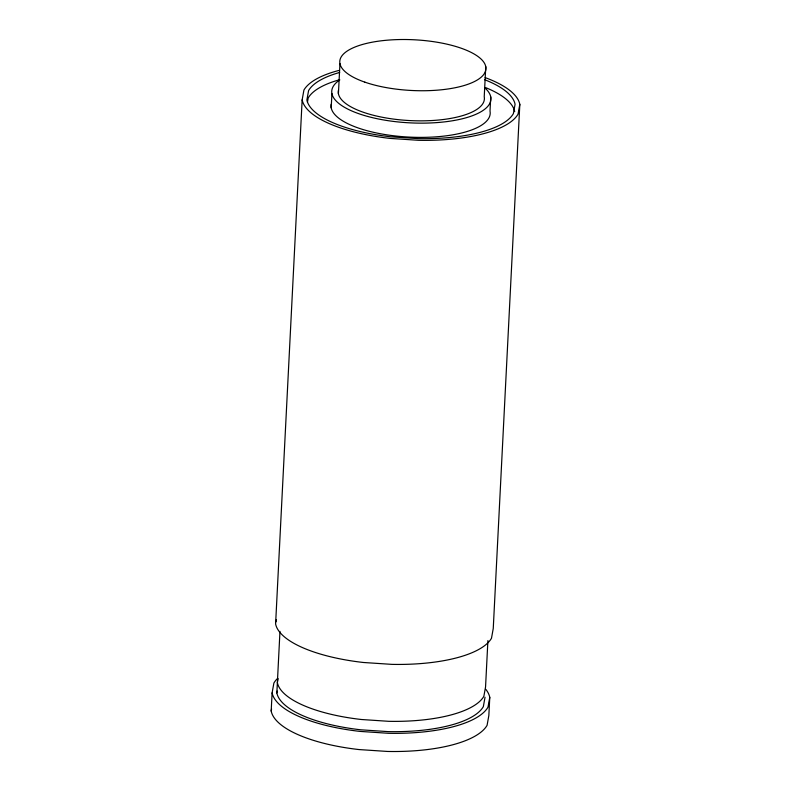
<?xml version="1.0" encoding="UTF-8"?>
<svg xmlns="http://www.w3.org/2000/svg" width="791" height="791" viewBox="0 0 791 791"><rect width="100%" height="100%" fill="white"/><g stroke="black" fill="none" stroke-linecap="round" stroke-linejoin="round"><path stroke-width="1.19" d="M485.832 689.357A109.207 37.889 2.9 0 1 489.767 697.355L488.848 715.519L487.078 725.327A109.207 37.889 2.9 0 1 387.501 751.45L359.074 749.571A109.207 37.889 2.9 0 1 271.184 711.03L272.114 692.857L273.884 683.058A109.207 37.889 2.9 0 1 277.127 678.836M338.795 70.458A109.207 37.889 2.9 0 0 303.922 90.065L302.152 99.864L275.604 623.951A109.207 37.889 2.9 0 0 363.484 662.492L391.911 664.371A109.207 37.889 2.9 0 0 491.488 638.248L493.258 628.45L519.816 104.363A109.207 37.889 2.9 0 0 485.13 77.597M485.031 697.257L483.341 706.63A104.452 36.238 2.9 0 1 388.094 731.616L360.904 729.816A104.452 36.238 2.9 0 1 276.85 692.956L279.965 631.376M331.202 107.843L331.923 93.595M338.419 93.733L339.952 63.616M485.763 66.632L484.23 96.749A73.158 25.381 2.9 0 1 411.557 120.657A73.158 25.381 2.9 0 1 338.39 90.411M490.736 96.878L490.015 111.116A79.683 27.645 2.9 0 1 410.855 137.169A79.683 27.645 2.9 0 1 331.172 104.214M487.909 640.562L485.555 686.944L483.855 696.327A104.452 36.238 2.9 0 1 388.618 721.313L361.428 719.503A104.452 36.238 2.9 0 1 277.374 682.643L278.106 678.599M307.442 102.217L308.213 97.955A104.452 36.238 2.9 0 1 339.309 79.812M275.98 621.825L276.385 619.63M271.184 711.03L271.57 708.904M276.85 692.956L277.196 691.047M519.816 104.363L518.036 114.171A109.207 37.889 2.9 0 1 418.459 140.294L390.032 138.405A109.207 37.889 2.9 0 1 302.152 99.864M489.767 697.355L487.998 707.154A109.207 37.889 2.9 0 1 388.421 733.287L359.994 731.398A109.207 37.889 2.9 0 1 272.114 692.857M485.338 87.494A104.452 36.238 2.9 0 1 514.694 111.63M339.685 72.446A104.452 36.238 2.9 0 0 308.589 90.589L306.888 99.963A104.452 36.238 2.9 0 0 390.942 136.823L418.132 138.623A104.452 36.238 2.9 0 0 513.379 113.637L515.07 104.264A104.452 36.238 2.9 0 0 484.507 79.644M485.17 88.197A79.683 27.645 2.9 0 1 408.443 122.773A79.683 27.645 2.9 0 1 339.833 79.891M364.839 82.145A73.158 25.381 2.9 0 0 484.576 73.197A73.158 25.381 2.9 0 0 389.142 40.034A73.158 25.381 2.9 0 0 364.839 82.145"/></g></svg>
